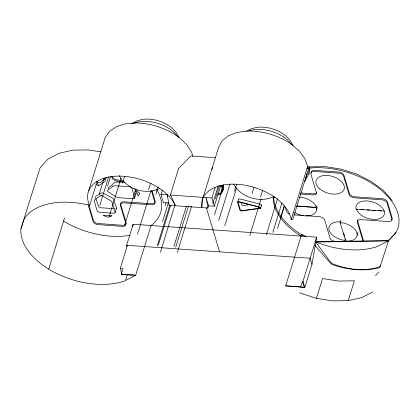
<?xml version="1.0" encoding="UTF-8"?>
<svg xmlns="http://www.w3.org/2000/svg" width="420" height="420" viewBox="0 0 420 420"><rect width="100%" height="100%" fill="white"/><g stroke="black" fill="none" stroke-linecap="round" stroke-linejoin="round"><path stroke-width="0.63" d="M316.302 241.747L316.207 242.041A64.549 38.126 17.2 0 0 377.69 246.383L388.484 240.781L395.724 233A64.549 38.126 17.2 0 0 377.706 187.352A64.549 38.126 17.2 0 0 308.653 168.178L292.803 219.387L291.128 219.576A46.216 27.295 17.2 0 0 242.104 184.769A46.216 27.295 17.2 0 0 201.789 207.606L202.802 198.356L218.578 147.383L222.033 140.952L228.407 135.776L237.001 132.421L247.333 130.993C262.92 130.757 278.387 135.434 291.302 144.144M306.653 174.342L306.584 175.623A46.216 27.295 17.2 0 1 305.398 178.652M309.608 167.701L309.283 173.712L308.942 173.765L305.403 180.353L305.723 180.343L304.232 181.55M132.689 226.758L133.124 224.233L316.654 237.19L311.96 264.38L304.82 287.443L285.679 285.852L301.633 234.35L306.149 236.628M395.724 233L395.782 232.712L388.547 240.487M124.877 280.859A64.549 38.126 17.2 0 1 55.818 273.074A64.549 38.126 17.2 0 1 21 228.501L40.047 167.864L47.88 159.164L59.204 153.216L72.796 150.171L88.127 149.893L100.905 151.862M48.715 269.12L64.565 217.912M88.751 190.649L105.142 137.686L109.305 131.544L116.366 126.725L125.37 123.848L135.991 122.897M21 228.501L24.197 219.072A64.549 38.126 17.2 0 1 87.665 204.902L89.649 205.538L97.141 181.33M99.215 194.213L104.223 178.038M99.802 205.391L108.659 176.773M107.536 186.076L110.423 176.747M109.142 216.605L121.086 178.033M122.535 183.152L124.651 176.311M115.085 212.525L116.471 208.037M124.735 224.858L135.902 188.774M134.652 198.009L136.043 193.52M126.971 246.524L126.604 245.296L133.124 224.233M156.618 189.362A64.549 38.126 17.2 0 1 151.069 225.498L135.665 275.257L122.089 274.544L120.257 268.417L127.397 245.353M124.793 274.733L121.217 274.239L122.96 268.611L120.257 268.417M148.538 189.819L150.46 183.598M137.445 234.245L150.896 190.79M127.239 274.906L125.496 280.534L135.665 275.257L121.217 274.239M155.783 194.481L158.093 187.016M169.124 203.039L163.422 202.634L160.954 194.387L162.293 190.076M165.123 205.695L166.084 202.582M89.649 205.538L89.523 205.343A46.216 27.295 17.2 0 1 119.406 176.106A46.216 27.295 17.2 0 1 175.403 205.742L171.176 196.119L170.357 195.053L178.553 168.567L190.806 155.983L215.906 157.752M162.577 221.482L168.357 202.818M157.196 245.926L169.874 204.955M158.335 245.081L170.63 205.349M160.461 252.205L174.699 205.627A1.512 0.892 17.2 0 1 174.51 205.59M174.022 246.188L186.322 206.462M175.728 247.233L188.412 206.262M177.292 252.467L191.321 207.149M207.858 208.037L208.546 205.821L206.078 197.573L207.858 208.037L169.071 205.296L167.291 194.833L160.954 194.387M208.546 205.821L214.352 206.231L211.885 197.983L215.129 187.514M212.783 203.522L218.179 186.102M215.381 198.686L219.424 185.624M214.352 206.231L220.742 185.588M220.096 194.87L223.172 184.916M214.499 214.867L223.745 185.005M218.694 220.61L230.055 183.902M234.465 191.237L236.586 184.396M224.779 225.876L236.523 187.924M237.641 202.23L238.502 199.453M252.053 193.594L253.979 187.373M260.579 196.88L262.505 190.659M249.774 235.515L261.135 198.807M260.747 207.979L261.608 205.202M266.317 234.853L277.483 198.77M272.827 232.312L281.878 203.075M280.434 218.143L284.288 205.7M277.541 228.496L284.471 206.099M291.118 219.765L307.514 166.798M309.803 167.753L307.739 174.41L306.637 173.806M294.409 212.447A14.684 8.673 17.2 0 0 310.254 215.539A14.684 8.673 17.2 0 0 316.318 207.553L316.895 205.69M316.565 209.927L317.289 207.585M285.679 285.852L300.72 286.913L302.463 281.284L302.993 281.321L304.82 287.443M302.993 281.321L316.654 237.19M316.407 298.379L322.544 278.539L338.877 281.059L354.37 280.786L348.233 300.625L332.735 300.893L316.407 298.379L299.512 292.824M340.111 222.532A14.684 8.673 17.2 0 1 356.874 232.822A14.684 8.673 17.2 0 1 345.671 241.133L340.111 222.532L340.83 220.211M345.671 241.133L345.865 240.492L345.314 238.634M356.286 209.066A14.684 8.673 17.2 0 0 373.049 219.356A14.684 8.673 17.2 0 0 384.253 211.04L356.218 209.281L357.583 209.155M357.116 235.195L357.998 232.355M315.362 241.616L388.484 240.781L380.168 266.553L379.475 267.603A57.545 33.983 17.2 0 1 332.005 264.474A13.881 8.2 17.2 0 1 330.503 263.204L314.795 245.301M211.706 169.596L212.803 167.244M106.323 177.366L106.029 177.891M380.425 265.739L379.738 266.747C364.193 271.94 347.24 269.598 332.272 263.618A13.881 8.2 17.2 0 1 330.766 262.353L315.74 242.125M375.512 275.693L378.772 272.149M105.41 178.621L100.212 182.6A1.696 1.003 17.2 0 1 97.996 182.443L96.973 181.75M131.817 123.69L137.608 120.556L143.692 119.207C154.009 118.372 164.588 121.7 172.484 128.415L176.589 133.019L178.978 137.797M246.298 131.376L251.606 128.604L257.691 127.255C268.002 126.42 278.586 129.749 286.477 136.463L290.588 141.067L292.971 145.845M261.193 205.648L261.403 205.543A1.27 0.751 17.2 0 0 261.062 204.404L239.862 198.912A1.502 0.887 17.2 0 0 238.492 199.595L238.518 199.726M372.629 291.989L361.841 297.586L348.233 300.625M159.899 188.48C148.328 194.135 133.361 191.163 124.32 182.112M273.898 196.529C260.069 203.322 241.316 197.605 233.651 184.27M308.663 167.144L307.403 167.832A3.465 2.646 47.1 0 0 306.968 168.556L308.653 168.178M250.278 204.572L243.348 205.532A1.013 0.598 17.2 0 1 241.936 204.829L241.196 202.361M309.934 166.887L325.091 166.619L341.066 169.082L356.764 174.101L371.117 181.34L383.15 190.297L392.222 200.524M316.207 242.041L388.484 240.781M125.192 182.191L116.303 182.028L114.938 182.343L108.528 187.703A1.696 1.003 17.2 0 0 108.539 188.811M190.565 206.756L190.733 206.761A1.512 0.892 17.2 0 0 191.363 206.619M123.002 180.416L117.794 180.049A4.699 2.777 17.2 0 1 112.429 176.757M300.731 192.964L313.136 193.835A4.699 2.777 17.2 0 0 316.57 192.623M221.954 188.412L222.401 188.444M123.889 181.571L117.464 181.115A4.699 2.777 17.2 0 1 112.098 177.823L111.725 176.568M300.4 194.03L312.806 194.906A4.699 2.777 17.2 0 0 316.47 193.006L310.916 174.074A4.699 2.777 17.2 0 1 314.501 171.412L339.449 173.24A4.699 2.777 17.2 0 1 343.623 176.353L349.067 194.554A4.699 2.777 17.2 0 0 354.428 197.846L381.754 199.778A4.699 2.777 17.2 0 1 387.119 203.07L391.97 219.639A4.699 2.777 17.2 0 1 388.306 221.54L360.932 219.608A4.699 2.777 17.2 0 0 357.346 222.269L362.775 240.44A4.699 2.777 17.2 0 1 362.854 241.201M170.357 195.053L211.885 197.983M360.838 209.386L363.437 209.57M366.692 209.8L369.941 210.032M372.545 210.215L375.8 210.441M378.399 210.625L381.654 210.856M296.856 206.01L316.37 207.386A14.684 8.673 17.2 0 0 299.607 197.101M296.804 206.173L316.318 207.553M293.89 214.872L303.644 215.565M305.597 215.702L319.263 216.667A4.699 2.777 17.2 0 1 324.623 219.959L330.068 238.161A4.699 2.777 17.2 0 0 334.241 241.274L339.276 241.694M114.219 208.693L100.958 207.758A2.126 1.255 17.2 0 1 98.532 206.267L95.812 198.529M126.604 245.296L310.133 258.253L311.96 264.38M136.028 122.897C151.583 123.338 166.918 128.41 179.445 137.686L186.926 144.853L191.756 152.455L192.743 156.329M300.72 286.913L304.295 287.406L302.463 281.284M305.566 236.675L301.534 234.644A64.549 38.126 17.2 0 1 273.683 196.555M307.776 165.947L309.992 167.15M96.044 184.433L97.177 185.099A1.696 1.003 17.2 0 0 99.388 185.252L104.417 181.818A5.602 3.308 17.2 0 0 105.326 179.351L104.963 178.143M273.2 196.256L275.121 197.799M291.338 144.17L299.303 151.058L304.831 158.634L307.508 166.352M119.322 175.66L121.637 179.608M340.867 223.75L340.31 221.891A14.684 8.673 17.2 0 0 329.102 230.202A14.684 8.673 17.2 0 0 345.865 240.492M343.644 233.053L344.568 236.15M285.264 207.076L286.571 211.444A4.699 2.777 17.2 0 0 289.58 214.179M206.441 207.974L219.555 251.858M167.291 194.833L167.816 196.602M152.119 190.743L155.337 201.841A4.699 2.777 17.2 0 1 151.672 203.742L124.299 201.81A4.699 2.777 17.2 0 0 120.713 204.472L126.142 222.642A4.699 2.777 17.2 0 1 122.556 225.304L97.608 223.472A4.699 2.777 17.2 0 1 93.429 220.364L88.93 205.296M151.426 190.596L155.006 202.907A4.699 2.777 17.2 0 1 151.342 204.808L123.968 202.876A4.699 2.777 17.2 0 0 120.383 205.538L125.811 223.708A4.699 2.777 17.2 0 1 122.225 226.37L97.277 224.542A4.699 2.777 17.2 0 1 93.098 221.434L88.037 204.482M134.752 188.706L136.043 193.016A2.126 1.255 17.2 0 1 135.377 194.114M97.088 181.183L98.369 185.467M101.273 195.184L101.393 195.584M95.545 197.689L95.86 196.297L101.194 193.142A1.696 1.003 17.2 0 1 103.409 193.3L113.043 198.303L116.471 207.533A2.126 1.255 17.2 0 1 116.167 208.446M133.948 123.312A27.982 16.527 17.2 0 1 177.387 136.385M249.097 130.914A27.982 16.527 17.2 0 1 291.385 144.433M220.836 185.293A11.083 6.547 17.2 0 1 217.675 194.618M222.416 185.141A11.083 6.547 17.2 0 1 222.952 190.391M220.469 185.399A10.605 6.263 17.2 0 1 218.017 194.208M301.082 236.087A64.549 38.126 17.2 0 1 273.31 196.093M130.053 235.337A64.549 38.126 17.2 0 1 63.578 221.114M311.246 173.003A4.699 2.777 17.2 0 1 314.832 170.347L339.78 172.174A4.699 2.777 17.2 0 1 343.954 175.282L349.398 193.489A4.699 2.777 17.2 0 0 354.758 196.781L382.084 198.707A4.699 2.777 17.2 0 1 387.45 201.999L392.301 218.573A4.699 2.777 17.2 0 1 391.54 219.823M357.83 219.755A4.699 2.777 17.2 0 0 357.677 221.198L363.106 239.374A4.699 2.777 17.2 0 1 362.723 241.117M356.218 209.281A14.684 8.673 17.2 0 1 367.421 200.965A14.684 8.673 17.2 0 1 384.19 211.255M139.655 193.337L138.091 196.145L136.311 190.176L139.655 193.337M112.298 186.653L107.704 190.36A1.696 1.003 17.2 0 0 108.145 191.83L115.195 196.355A5.602 3.308 17.2 0 0 119.417 197.747L133.03 198.707A2.126 1.255 17.2 0 0 134.652 197.5L131.891 188.265A2.126 1.255 17.2 0 0 129.465 186.774L115.852 185.813A5.602 3.308 17.2 0 0 112.298 186.653M100.375 195.799L95.345 199.232A5.602 3.308 17.2 0 0 94.437 201.7L97.141 210.751A2.126 1.255 17.2 0 0 99.572 212.242L113.463 213.224A2.126 1.255 17.2 0 0 115.085 212.016L112.382 202.965A5.602 3.308 17.2 0 0 109.93 200.261L102.585 195.956A1.696 1.003 17.2 0 0 100.375 195.799M260.137 208.068L241.763 210.662A1.013 0.598 17.2 0 1 240.345 209.958L238.135 202.55A1.003 0.593 17.2 0 1 239.179 202.031L259.933 207.38A0.766 0.452 17.2 0 1 260.137 208.068M260.542 208.32L241.773 210.987A1.512 0.892 17.2 0 1 239.935 210.068L237.631 202.372A1.502 0.887 17.2 0 1 239.001 201.689L260.201 207.181A1.27 0.751 17.2 0 1 260.542 208.32M111.841 215.859L107.882 217.297L102.868 215.224L111.841 215.859M319.405 188.575A14.684 8.673 17.2 0 0 343.633 190.286A14.684 8.673 17.2 0 0 327.348 175.481A14.684 8.673 17.2 0 0 319.405 188.575"/></g></svg>
